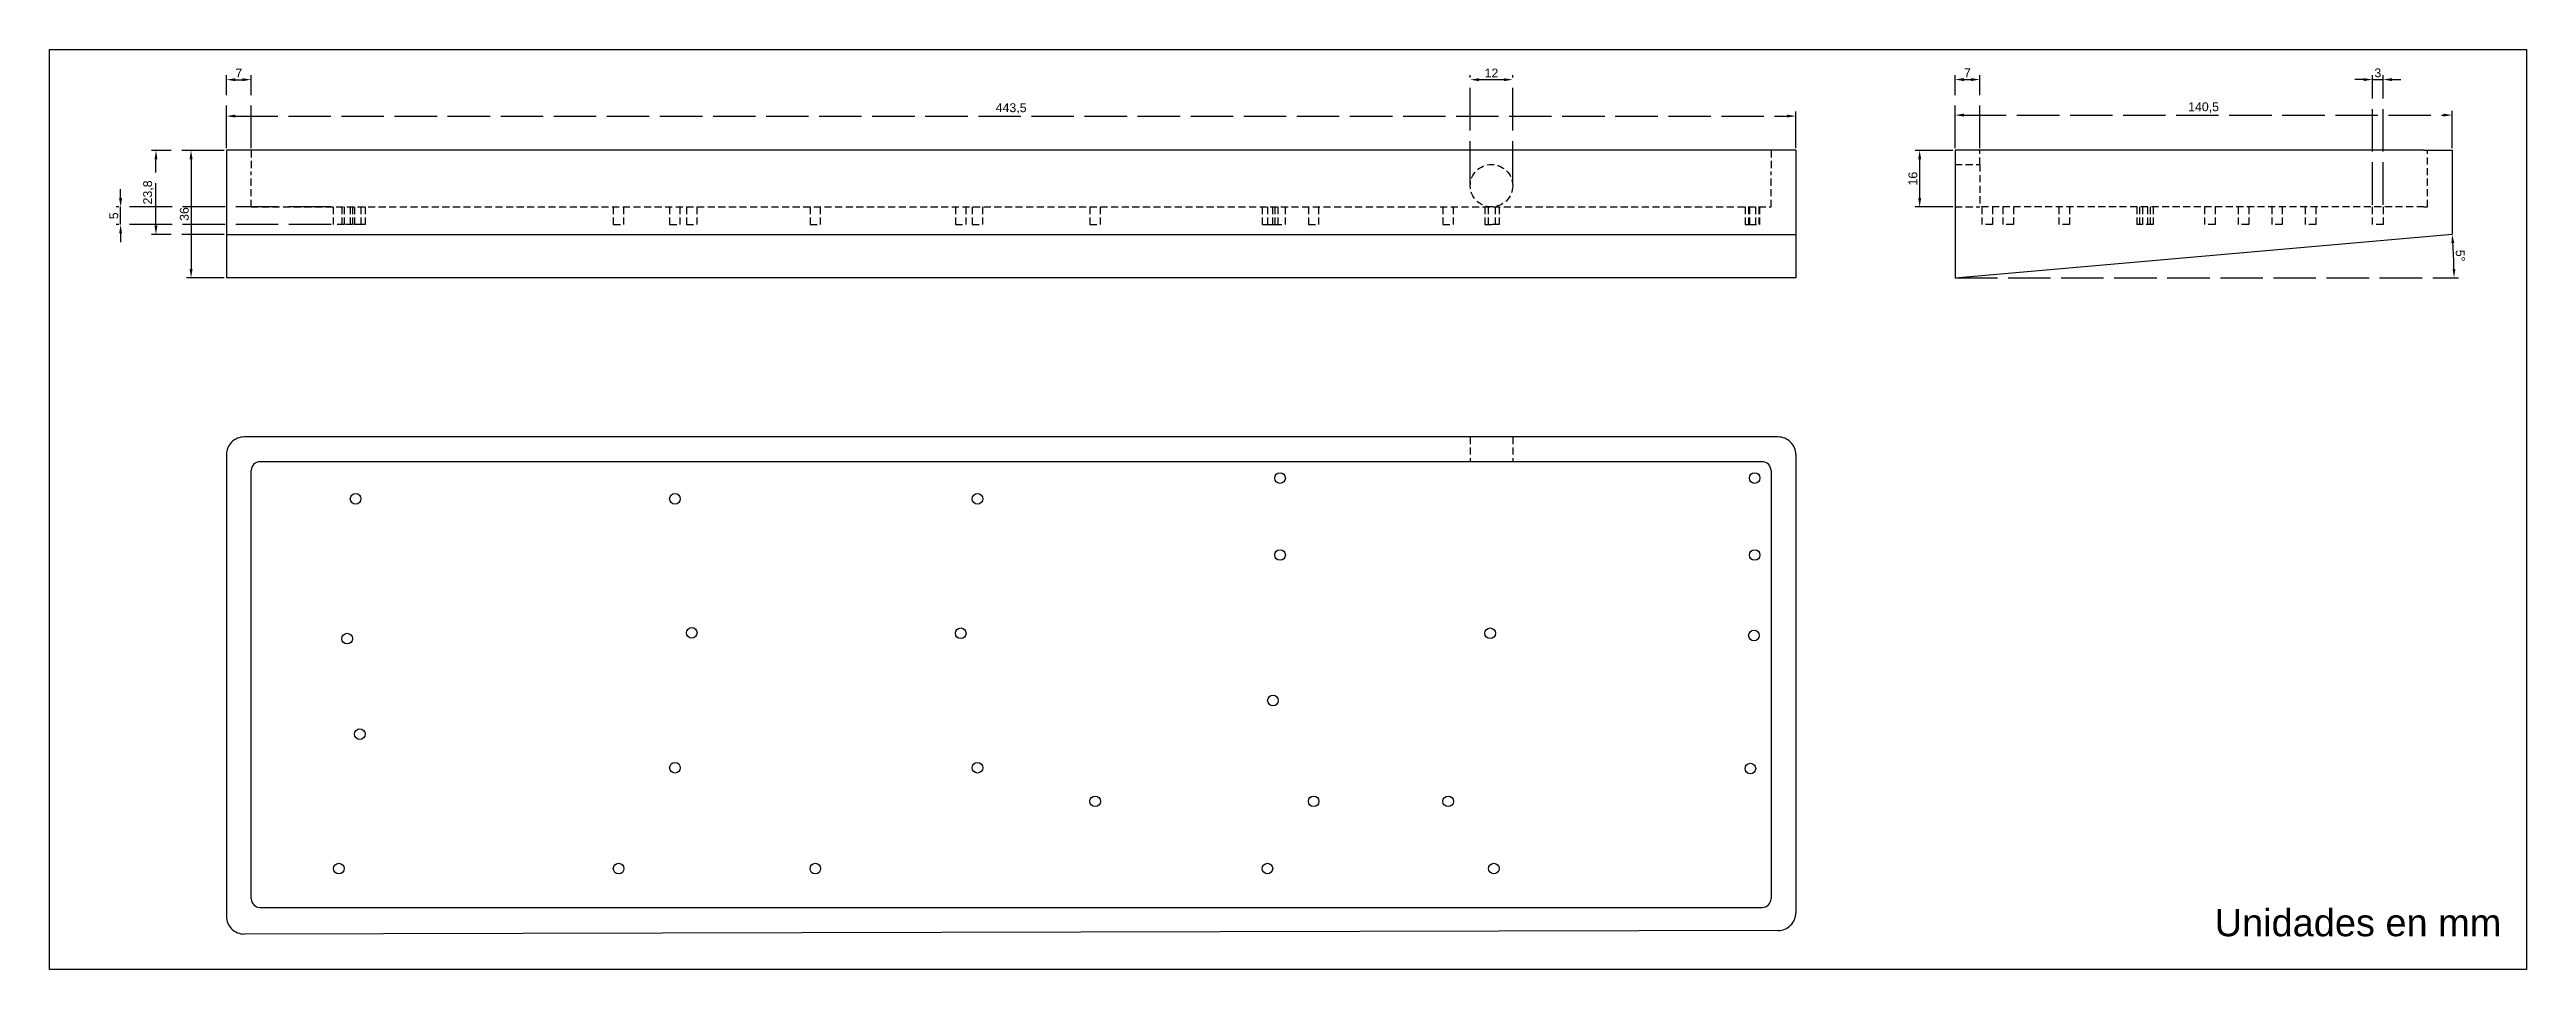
# Model space of a CAD drawing. Header units: millimetres. Extents: x -50 to 650, y -10 to 250.
import ezdxf

# ---------------------------------------------------------------- set-up
doc = ezdxf.new("R2010")
doc.units = ezdxf.units.MM
doc.linetypes.add('ACAD_ISO02W100', pattern=[15, 12, -3])
doc.linetypes.add('JIS_02_2.0', pattern=[3, 2, -1])
for name, color, linetype in [('LAYER1', 7, 'Continuous'), ('Oculto', 7, 'ACAD_ISO02W100'), ('Over', 2, 'Continuous')]:
    doc.layers.add(name, color=color, linetype=linetype)
doc.styles.get("Standard").update_dxf_attribs({"font": 'arial.ttf'})
doc.dimstyles.new('ISO-25', dxfattribs={"dimtxt": 2.5, "dimasz": 2.5, "dimexe": 1.25, "dimexo": 0.625, "dimtad": 1, "dimtxsty": 'Standard', "dimcen": 2.5, "dimadec": 0, "dimazin": 0, "dimtfac": 1, "dimtmove": 0, "dimatfit": 3, "dimfxl": 1, "dimarcsym": 0})

# ---------------------------------------------------------------- blocks, each defined once
blk = doc.blocks.new('*D6')
at = {"layer": 'Defpoints', "color": 0, "transparency": 16777216}
for p in [(443.5, 231.19), (0, 221.51), (443.5, 221.51)]:
    blk.add_point(p, dxfattribs=at)
at = {"layer": 'Oculto', "color": 0, "lineweight": -2, "transparency": 16777216}
for p, q in [((0, 222.14), (0, 232.44)), ((2.5, 231.19), (441, 231.19)), ((443.5, 222.14), (443.5, 232.44))]:
    blk.add_line(p, q, dxfattribs=at)
at = {"layer": 'Oculto', "color": 0, "transparency": 16777216}
for points in [[(2.5, 231.61), (2.5, 230.78), (0, 231.19)], [(441, 231.61), (441, 230.78), (443.5, 231.19)]]:
    blk.add_solid(points, dxfattribs=at)
at = {"layer": 'Oculto', "color": 0, "transparency": 16777216, "insert": (221.75, 233.32), "char_height": 2.5, "attachment_point": 5}
blk.add_mtext('443,5', dxfattribs=at)
blk = doc.blocks.new('*D8')
at = {"layer": 'Defpoints', "color": 0, "transparency": 16777216}
for p in [(7, 241.48), (0, 221.51), (7, 221.51)]:
    blk.add_point(p, dxfattribs=at)
at = {"layer": 'Oculto', "color": 0, "lineweight": -2, "transparency": 16777216}
for p, q in [((0, 222.14), (0, 242.73)), ((2.5, 241.48), (4.5, 241.48)), ((7, 222.14), (7, 242.73))]:
    blk.add_line(p, q, dxfattribs=at)
at = {"layer": 'Oculto', "color": 0, "transparency": 16777216}
for points in [[(2.5, 241.89), (2.5, 241.06), (0, 241.48)], [(4.5, 241.89), (4.5, 241.06), (7, 241.48)]]:
    blk.add_solid(points, dxfattribs=at)
at = {"layer": 'Oculto', "color": 0, "transparency": 16777216, "insert": (3.5, 243.35), "char_height": 2.5, "attachment_point": 5}
blk.add_mtext('7', dxfattribs=at)
blk = doc.blocks.new('*D9')
at = {"layer": 'Defpoints', "color": 0, "transparency": 16777216}
for p in [(-19.92, 221.51), (0, 221.51), (0, 197.72)]:
    blk.add_point(p, dxfattribs=at)
at = {"layer": 'Oculto', "color": 0, "lineweight": -2, "transparency": 16777216}
for p, q in [((-0.63, 221.51), (-21.17, 221.51)), ((-19.92, 200.22), (-19.92, 219.01)), ((-0.63, 197.72), (-21.17, 197.72))]:
    blk.add_line(p, q, dxfattribs=at)
at = {"layer": 'Oculto', "color": 0, "transparency": 16777216}
for points in [[(-20.33, 219.01), (-19.5, 219.01), (-19.92, 221.51)], [(-20.33, 200.22), (-19.5, 200.22), (-19.92, 197.72)]]:
    blk.add_solid(points, dxfattribs=at)
at = {"layer": 'Oculto', "color": 0, "transparency": 16777216, "insert": (-22.04, 209.61), "char_height": 2.5, "attachment_point": 5, "rotation": 90}
blk.add_mtext('23,8', dxfattribs=at)
blk = doc.blocks.new('*D10')
at = {"layer": 'Defpoints', "color": 0, "transparency": 16777216}
for p in [(351.5, 241.48), (351.5, 211.51), (363.5, 211.51)]:
    blk.add_point(p, dxfattribs=at)
at = {"layer": 'Oculto', "color": 0, "lineweight": -2, "transparency": 16777216}
for p, q in [((351.5, 212.14), (351.5, 242.73)), ((361, 241.48), (354, 241.48)), ((363.5, 212.14), (363.5, 242.73))]:
    blk.add_line(p, q, dxfattribs=at)
at = {"layer": 'Oculto', "color": 0, "transparency": 16777216}
for points in [[(354, 241.89), (354, 241.06), (351.5, 241.48)], [(361, 241.89), (361, 241.06), (363.5, 241.48)]]:
    blk.add_solid(points, dxfattribs=at)
at = {"layer": 'Oculto', "color": 0, "transparency": 16777216, "insert": (357.5, 243.36), "char_height": 2.5, "attachment_point": 5}
blk.add_mtext('12', dxfattribs=at)
blk = doc.blocks.new('*D11')
at = {"layer": 'Defpoints', "color": 0, "transparency": 16777216}
for p in [(-29.92, 205.51), (30.25, 205.51), (30.25, 200.51)]:
    blk.add_point(p, dxfattribs=at)
at = {"layer": 'Oculto', "color": 0, "lineweight": -2, "transparency": 16777216}
for p, q in [((-29.92, 208.01), (-29.92, 210.51)), ((29.62, 205.51), (-31.17, 205.51)), ((-29.92, 200.51), (-29.92, 205.51)), ((29.62, 200.51), (-31.17, 200.51)), ((-29.92, 198.01), (-29.92, 195.51))]:
    blk.add_line(p, q, dxfattribs=at)
at = {"layer": 'Oculto', "color": 0, "transparency": 16777216}
for points in [[(-30.33, 208.01), (-29.5, 208.01), (-29.92, 205.51)], [(-30.33, 198.01), (-29.5, 198.01), (-29.92, 200.51)]]:
    blk.add_solid(points, dxfattribs=at)
at = {"layer": 'Oculto', "color": 0, "transparency": 16777216, "insert": (-31.81, 203.01), "char_height": 2.5, "attachment_point": 5, "rotation": 90}
blk.add_mtext('5', dxfattribs=at)
blk = doc.blocks.new('*D12')
at = {"layer": 'Defpoints', "color": 0, "transparency": 16777216}
for p in [(629, 231.47), (488.5, 221.51), (629, 221.51)]:
    blk.add_point(p, dxfattribs=at)
at = {"layer": 'Oculto', "color": 0, "lineweight": -2, "transparency": 16777216}
for p, q in [((488.5, 222.14), (488.5, 232.72)), ((491, 231.47), (626.5, 231.47)), ((629, 222.14), (629, 232.72))]:
    blk.add_line(p, q, dxfattribs=at)
at = {"layer": 'Oculto', "color": 0, "transparency": 16777216}
for points in [[(491, 231.88), (491, 231.05), (488.5, 231.47)], [(626.5, 231.88), (626.5, 231.05), (629, 231.47)]]:
    blk.add_solid(points, dxfattribs=at)
at = {"layer": 'Oculto', "color": 0, "transparency": 16777216, "insert": (558.75, 233.59), "char_height": 2.5, "attachment_point": 5}
blk.add_mtext('140,5', dxfattribs=at)
blk = doc.blocks.new('*D13')
at = {"layer": 'Defpoints', "color": 0, "transparency": 16777216}
for p in [(478.52, 221.51), (488.5, 221.51), (488.5, 205.51)]:
    blk.add_point(p, dxfattribs=at)
at = {"layer": 'Oculto', "color": 0, "lineweight": -2, "transparency": 16777216}
for p, q in [((487.88, 221.51), (477.27, 221.51)), ((478.52, 208.01), (478.52, 219.01)), ((487.88, 205.51), (477.27, 205.51))]:
    blk.add_line(p, q, dxfattribs=at)
at = {"layer": 'Oculto', "color": 0, "transparency": 16777216}
for points in [[(478.1, 219.01), (478.93, 219.01), (478.52, 221.51)], [(478.1, 208.01), (478.93, 208.01), (478.52, 205.51)]]:
    blk.add_solid(points, dxfattribs=at)
at = {"layer": 'Oculto', "color": 0, "transparency": 16777216, "insert": (476.61, 213.51), "char_height": 2.5, "attachment_point": 5, "rotation": 90}
blk.add_mtext('16', dxfattribs=at)
blk = doc.blocks.new('*D14')
at = {"layer": 'Defpoints', "color": 0, "transparency": 16777216}
for p in [(495.5, 241.51), (488.5, 221.51), (495.5, 221.51)]:
    blk.add_point(p, dxfattribs=at)
at = {"layer": 'Oculto', "color": 0, "lineweight": -2, "transparency": 16777216}
for p, q in [((488.5, 222.14), (488.5, 242.76)), ((491, 241.51), (493, 241.51)), ((495.5, 222.14), (495.5, 242.76))]:
    blk.add_line(p, q, dxfattribs=at)
at = {"layer": 'Oculto', "color": 0, "transparency": 16777216}
for points in [[(491, 241.93), (491, 241.09), (488.5, 241.51)], [(493, 241.93), (493, 241.09), (495.5, 241.51)]]:
    blk.add_solid(points, dxfattribs=at)
at = {"layer": 'Oculto', "color": 0, "transparency": 16777216, "insert": (492, 243.39), "char_height": 2.5, "attachment_point": 5}
blk.add_mtext('7', dxfattribs=at)
blk = doc.blocks.new('*D15')
at = {"layer": 'Defpoints', "color": 0, "transparency": 16777216}
for p in [(609.5, 241.51), (606.5, 205.51), (609.5, 205.51)]:
    blk.add_point(p, dxfattribs=at)
at = {"layer": 'Oculto', "color": 0, "lineweight": -2, "transparency": 16777216}
for p, q in [((604, 241.51), (601.5, 241.51)), ((606.5, 206.14), (606.5, 242.76)), ((606.5, 241.51), (609.5, 241.51)), ((609.5, 206.14), (609.5, 242.76)), ((612, 241.51), (614.5, 241.51))]:
    blk.add_line(p, q, dxfattribs=at)
at = {"layer": 'Oculto', "color": 0, "transparency": 16777216}
for points in [[(604, 241.93), (604, 241.09), (606.5, 241.51)], [(612, 241.93), (612, 241.09), (609.5, 241.51)]]:
    blk.add_solid(points, dxfattribs=at)
at = {"layer": 'Oculto', "color": 0, "transparency": 16777216, "insert": (608, 243.41), "char_height": 2.5, "attachment_point": 5}
blk.add_mtext('3', dxfattribs=at)
blk = doc.blocks.new('*D17')
at = {"layer": 'Defpoints', "color": 0, "linetype": 'ByBlock', "transparency": 16777216}
for p in [(0, 221.51), (-10, 185.51), (0, 185.51)]:
    blk.add_point(p, dxfattribs=at)
at = {"layer": 'Oculto', "color": 0, "linetype": 'ByBlock', "lineweight": -2, "transparency": 16777216}
for p, q in [((-0.63, 221.51), (-11.25, 221.51)), ((-10, 219.01), (-10, 188.01)), ((-0.63, 185.51), (-11.25, 185.51))]:
    blk.add_line(p, q, dxfattribs=at)
at = {"layer": 'Oculto', "color": 0, "linetype": 'ByBlock', "transparency": 16777216}
for points in [[(-10.42, 219.01), (-9.58, 219.01), (-10, 221.51)], [(-10.42, 188.01), (-9.58, 188.01), (-10, 185.51)]]:
    blk.add_solid(points, dxfattribs=at)
at = {"layer": 'Oculto', "color": 0, "linetype": 'ByBlock', "transparency": 16777216, "insert": (-11.9, 203.51), "char_height": 2.5, "attachment_point": 5, "rotation": 90}
blk.add_mtext('36', dxfattribs=at)
blk = doc.blocks.new('*D18')
at = {"layer": 'Defpoints', "color": 0, "linetype": 'ByBlock', "transparency": 16777216}
for p in [(629, 197.8), (629.48, 189.61), (488.5, 185.51), (488.5, 185.51), (629, 185.51)]:
    blk.add_point(p, dxfattribs=at)
at = {"layer": 'Oculto', "color": 0, "linetype": 'ByBlock', "lineweight": -2, "transparency": 16777216}
blk.add_line((629.62, 185.51), (630.79, 185.51), dxfattribs=at)
blk.add_arc((488.5, 185.51), 141.04, 1.01563, 3.98437, dxfattribs=at)
at = {"layer": 'Oculto', "color": 0, "linetype": 'ByBlock', "transparency": 16777216}
for points in [[(628.78, 195.28), (629.61, 195.34), (629, 197.8)], [(629.93, 188.02), (629.1, 188.01), (629.54, 185.51)]]:
    blk.add_solid(points, dxfattribs=at)
at = {"layer": 'Oculto', "color": 0, "linetype": 'ByBlock', "transparency": 16777216, "insert": (631.3, 191.75), "char_height": 2.5, "attachment_point": 5, "rotation": 272.5}
blk.add_mtext('5°', dxfattribs=at)

msp = doc.modelspace()

# ---------------------------------------------------------------- linework, layer by layer
at = {"color": 7}
for p, q in [((7, 221.512), (0, 221.512)), ((436.5, 221.512), (7, 221.512)), ((443.5, 221.512), (436.5, 221.512)), ((495.5, 221.512), (488.5, 221.512)), ((621, 221.512), (495.5, 221.512)), ((621, 221.512), (628, 221.512)), ((628, 221.512), (629, 221.512)), ((629, 221.512), (629, 197.804)), ((0, 197.716), (443.5, 197.716)), ((438.5, 140.512), (5, 140.512)), ((0, 135.512), (0, 5.012)), ((434, 133.512), (9.5, 133.512)), ((443.5, 135.512), (443.5, 6.012)), ((7, 10.012), (7, 131.012)), ((436.5, 131.012), (436.5, 10.012)), ((9.5, 7.512), (434, 7.512)), ((438.5, 1.012), (5, 0.012))]:
    msp.add_line(p, q, dxfattribs=at)
at = {"color": 7, "linetype": 'JIS_02_2.0'}
for p, q in [((7, 221.512), (7, 215.512)), ((436.5, 221.512), (436.5, 215.512)), ((622, 205.512), (622, 221.512)), ((7, 205.512), (7, 215.512)), ((436.5, 205.512), (436.5, 215.512)), ((7, 205.512), (436.5, 205.512)), ((30.25, 200.512), (30.25, 205.512)), ((32.625, 205.512), (32.625, 200.512)), ((33.25, 205.512), (33.25, 200.512)), ((35, 205.512), (35, 200.512)), ((35.625, 205.512), (35.625, 200.512)), ((36.187, 205.512), (36.187, 200.512)), ((38, 205.512), (38, 200.512)), ((39.187, 205.512), (39.187, 200.512)), ((109.325, 205.512), (109.325, 200.512)), ((112.325, 200.512), (112.325, 205.512)), ((125.25, 205.512), (125.25, 200.512)), ((128.25, 200.512), (128.25, 205.512)), ((130, 205.512), (130, 200.512)), ((133, 200.512), (133, 205.512)), ((164.925, 205.512), (164.925, 200.512)), ((167.925, 200.512), (167.925, 205.512)), ((206, 205.512), (206, 200.512)), ((209, 200.512), (209, 205.512)), ((210.75, 205.512), (210.75, 200.512)), ((213.75, 200.512), (213.75, 205.512)), ((244, 205.512), (244, 200.512)), ((247, 200.512), (247, 205.512)), ((292.685, 205.512), (292.685, 200.512)), ((294.25, 205.512), (294.25, 200.512)), ((295.685, 200.512), (295.685, 205.512)), ((296.25, 205.512), (296.25, 200.512)), ((297.25, 200.512), (297.25, 205.512)), ((299.25, 200.512), (299.25, 205.512)), ((305.75, 205.512), (305.75, 200.512)), ((308.75, 200.512), (308.75, 205.512)), ((343.75, 205.512), (343.75, 200.512)), ((346.75, 200.512), (346.75, 205.512)), ((355.625, 205.512), (355.625, 200.512)), ((356.662, 200.512), (356.662, 205.512)), ((358.625, 200.512), (358.625, 205.512)), ((359.662, 205.512), (359.662, 200.512)), ((429.173, 205.512), (429.173, 200.512)), ((430.178, 205.512), (430.178, 200.512)), ((430.379, 205.512), (430.379, 200.512)), ((432.173, 200.512), (432.173, 205.512)), ((433.178, 200.512), (433.178, 205.512)), ((433.379, 200.512), (433.379, 205.512)), ((621, 205.512), (495.5, 205.512)), ((496.121, 205.512), (496.121, 200.512)), ((499.121, 205.512), (499.121, 200.512)), ((502, 205.512), (502, 200.512)), ((505, 205.512), (505, 200.512)), ((517.879, 205.512), (517.879, 200.512)), ((520.879, 205.512), (520.879, 200.512)), ((539.877, 205.512), (539.877, 200.512)), ((540.637, 205.512), (540.637, 200.512)), ((541.5, 205.512), (541.5, 200.512)), ((542.877, 205.512), (542.877, 200.512)), ((543.637, 205.512), (543.637, 200.512)), ((544.5, 205.512), (544.5, 200.512)), ((559, 205.512), (559, 200.512)), ((562, 205.512), (562, 200.512)), ((568.5, 205.512), (568.5, 200.512)), ((571.5, 205.512), (571.5, 200.512)), ((578, 205.512), (578, 200.512)), ((581, 205.512), (581, 200.512)), ((587.5, 205.512), (587.5, 200.512)), ((590.5, 205.512), (590.5, 200.512)), ((606.5, 200.512), (606.5, 205.512)), ((609.5, 205.512), (609.5, 200.512)), ((621, 205.512), (622, 205.512)), ((33.25, 200.512), (30.25, 200.512)), ((35.625, 200.512), (32.625, 200.512)), ((38, 200.512), (35.625, 200.512)), ((39.187, 200.512), (38, 200.512)), ((109.325, 200.512), (112.325, 200.512)), ((125.25, 200.512), (128.25, 200.512)), ((130, 200.512), (133, 200.512)), ((164.925, 200.512), (167.925, 200.512)), ((206, 200.512), (209, 200.512)), ((210.75, 200.512), (213.75, 200.512)), ((244, 200.512), (247, 200.512)), ((292.685, 200.512), (295.685, 200.512)), ((294.25, 200.512), (297.25, 200.512)), ((296.25, 200.512), (299.25, 200.512)), ((305.75, 200.512), (308.75, 200.512)), ((343.75, 200.512), (346.75, 200.512)), ((355.625, 200.512), (358.625, 200.512)), ((359.662, 200.512), (356.662, 200.512)), ((429.173, 200.512), (432.173, 200.512)), ((430.178, 200.512), (433.178, 200.512)), ((430.379, 200.512), (433.379, 200.512)), ((499.121, 200.512), (496.121, 200.512)), ((505, 200.512), (502, 200.512)), ((520.879, 200.512), (517.879, 200.512)), ((544.5, 200.512), (539.877, 200.512)), ((562, 200.512), (559, 200.512)), ((571.5, 200.512), (568.5, 200.512)), ((581, 200.512), (578, 200.512)), ((590.5, 200.512), (587.5, 200.512)), ((609.5, 200.512), (606.5, 200.512))]:
    msp.add_line(p, q, dxfattribs=at)
at = {"color": 7, "linetype": 'JIS_02_2.0', "transparency": 33554687}
for p, q in [((488.5, 217.512), (495.5, 217.512)), ((488.5, 205.512), (495.5, 205.512))]:
    msp.add_line(p, q, dxfattribs=at)
at = {"color": 7, "linetype": 'JIS_02_2.0'}
msp.add_circle((357.5, 211.512), 6, dxfattribs=at)
at = {"color": 7, "linetype": 'Continuous'}
for centre in [(34.125, 83.512), (131.5, 85.135), (207.5, 85.012), (431.678, 84.374), (37.687, 56.512), (126.75, 47.012), (212.25, 47.012), (245.5, 37.512), (31.75, 18.512), (110.825, 18.512), (166.425, 18.512), (294.185, 18.514), (358.162, 18.514)]:
    msp.add_circle(centre, 1.5, dxfattribs=at)
at = {"color": 7}
for centre, radius, start, end in [((5, 135.512), 5, 90, 180.000007), ((438.5, 135.512), 5, 0, 90.000007), ((9.5, 131.012), 2.5, 90, 180), ((434, 131.012), 2.5, 0, 90), ((9.5, 10.012), 2.5, 180, 270), ((434, 10.012), 2.5, 270, 0), ((5, 5.012), 5, 180, 270.000007), ((438.5, 6.012), 5, 270, 0.000007)]:
    msp.add_arc(centre, radius, start, end, dxfattribs=at)
at = {"layer": 'LAYER1', "color": 7, "linetype": 'Continuous'}
msp.add_circle((430.673, 46.779), 1.5, dxfattribs=at)
at = {"layer": 'Oculto', "color": 6, "linetype": 'ByBlock'}
for p, q in [((-50, -10), (-50, 250)), ((-50, 250), (650, 250)), ((650, 250), (650, -10)), ((650, -10), (-50, -10))]:
    msp.add_line(p, q, dxfattribs=at)
at = {"layer": 'Oculto', "color": 7, "linetype": 'ByBlock'}
for p, q in [((0, 221.512), (0, 185.512)), ((443.5, 221.512), (443.5, 185.512)), ((488.5, 221.512), (488.5, 185.512)), ((488.5, 185.512), (629, 197.804)), ((443.5, 185.512), (0, 185.512))]:
    msp.add_line(p, q, dxfattribs=at)
at = {"layer": 'Oculto', "color": 7, "linetype": 'JIS_02_2.0'}
for p, q in [((495.5, 217.512), (495.5, 221.512)), ((495.5, 217.512), (495.5, 205.512)), ((351.5, 140.512), (351.5, 133.512)), ((363.5, 140.512), (363.5, 133.512))]:
    msp.add_line(p, q, dxfattribs=at)
at = {"layer": 'Oculto', "color": 3, "linetype": 'ACAD_ISO02W100'}
msp.add_line((488.5, 185.512), (629.537, 185.512), dxfattribs=at)
at = {"layer": 'Over', "color": 7, "linetype": 'Continuous'}
for centre in [(297.75, 128.89), (431.879, 128.89), (36.5, 123.012), (126.75, 123.012), (212.25, 123.012), (297.75, 107.133), (431.879, 107.133), (357.125, 85.012), (295.75, 66.012), (307.25, 37.512), (345.25, 37.512)]:
    msp.add_circle(centre, 1.5, dxfattribs=at)

# ---------------------------------------------------------------- texts
at = {"layer": 'Oculto', "color": 6, "linetype": 'ACAD_ISO02W100', "insert": (561.891, 7.059), "char_height": 7.67273, "attachment_point": 1}
msp.add_mtext_dynamic_manual_height_columns('Unidades en mm', width=88.10904, gutter_width=38.364, heights=[17.059], dxfattribs=at)

# ---------------------------------------------------------------- dimensions: what is measured, and where the dimension line sits
at = {"layer": 'Oculto', "color": 3}
for base, p1, p2, picture, middle in [((495.5, 241.511), (488.5, 221.512), (495.5, 221.512), '*D14', (492, 243.386)), ((609.5, 241.511), (606.5, 205.512), (609.5, 205.512), '*D15', (608, 243.414)), ((7, 241.478), (0, 221.512), (7, 221.512), '*D8', (3.5, 243.353)), ((351.5, 241.478), (363.5, 211.512), (351.5, 211.512), '*D10', (357.5, 243.358)), ((443.5, 231.194), (0, 221.512), (443.5, 221.512), '*D6', (221.75, 233.321)), ((629, 231.467), (488.5, 221.512), (629, 221.512), '*D12', (558.75, 233.594))]:
    dim = msp.add_linear_dim(base=base, p1=p1, p2=p2, dimstyle='ISO-25', dxfattribs=at)
    dim.commit()
    dim.dimension.update_dxf_attribs({"geometry": picture, "text_midpoint": middle})
for base, p1, p2, picture, middle in [((-19.916, 221.512), (0, 197.716), (0, 221.512), '*D9', (-22.044, 209.614)), ((478.516, 221.512), (488.5, 205.512), (488.5, 221.512), '*D13', (476.614, 213.512)), ((-29.916, 205.512), (30.25, 200.512), (30.25, 205.512), '*D11', (-31.813, 203.012))]:
    dim = msp.add_linear_dim(base=base, p1=p1, p2=p2, angle=90, dimstyle='ISO-25', dxfattribs=at)
    dim.commit()
    dim.dimension.update_dxf_attribs({"geometry": picture, "text_midpoint": middle})
at = {"layer": 'Oculto', "color": 3, "linetype": 'ByBlock'}
dim = msp.add_linear_dim(base=(-9.999, 185.512), p1=(0, 221.512), p2=(0, 185.512), angle=90, dimstyle='ISO-25', dxfattribs=at)
dim.commit()
dim.dimension.update_dxf_attribs({"geometry": '*D17', "text_midpoint": (-11.902, 203.512)})
dim = msp.add_angular_dim_2l(base=(629.477, 189.614), line1=((488.5, 185.512), (629, 197.804)), line2=((488.5, 185.512), (629, 185.512)), dimstyle='ISO-25', dxfattribs=at)
dim.commit()
dim.dimension.update_dxf_attribs({"geometry": '*D18', "text_midpoint": (631.297, 191.746)})

doc.saveas('drawing.dxf')
